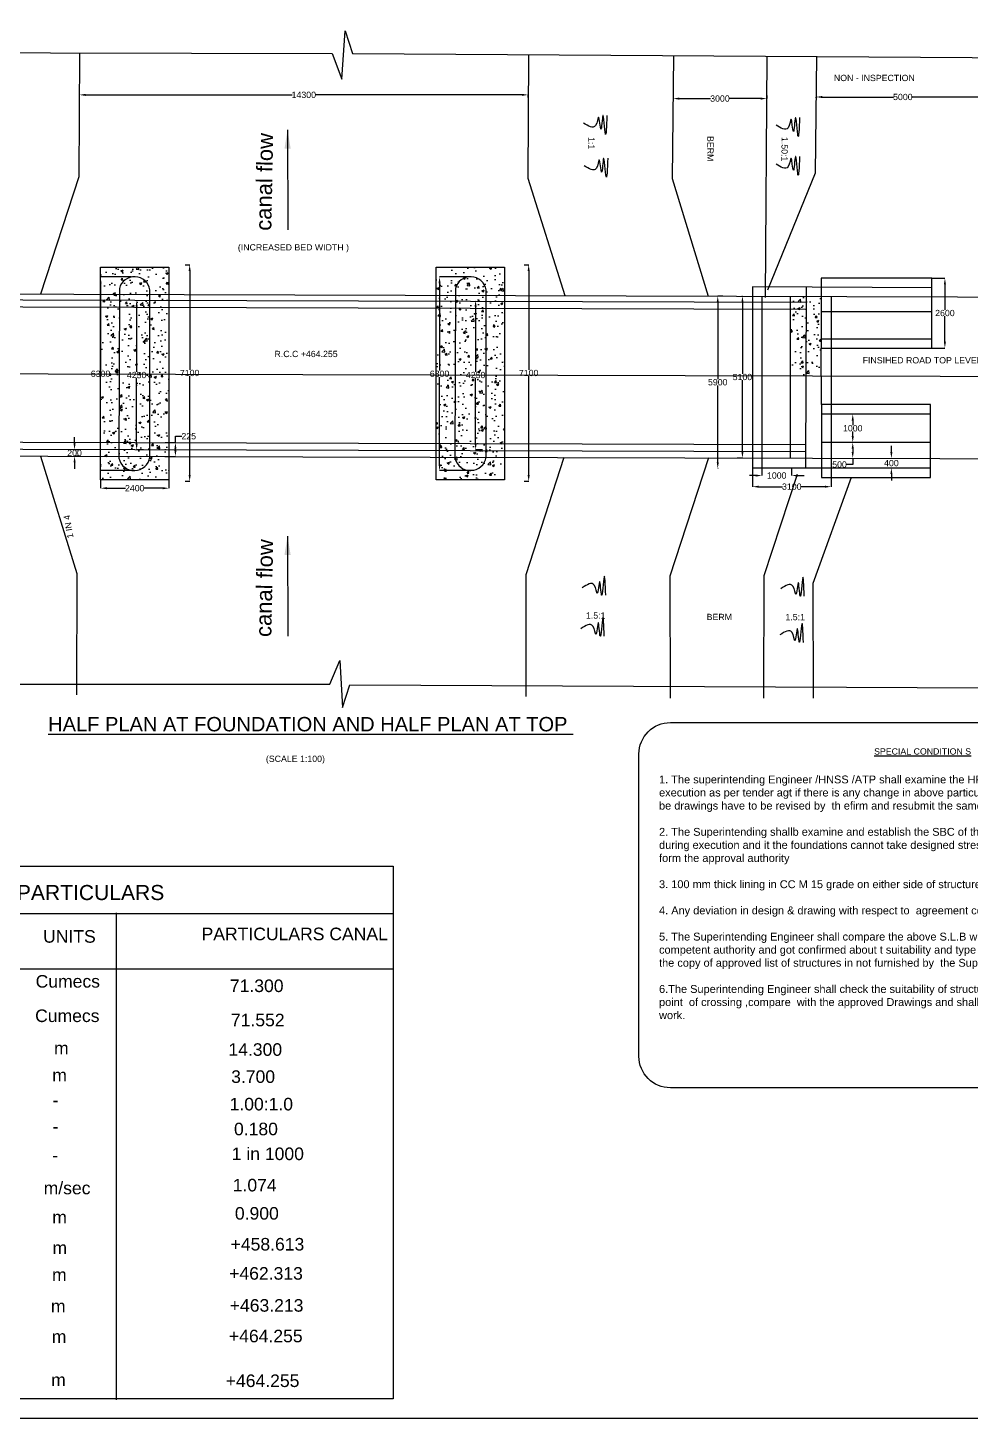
# Model space of a CAD drawing. Header units: inches. Extents: x 37499 to 135116, y 39306 to 109643.
# Drawn here: x 64252 to 94256, y 39306 to 83550 of the extents above; entities that cross this region are included whole.
import ezdxf

# ---------------------------------------------------------------- set-up
doc = ezdxf.new("R2010")
doc.units = ezdxf.units.IN
doc.header["$LTSCALE"] = 15
doc.header["$MEASUREMENT"] = 0
for name, color, linetype in [('DIMENSIONS', 7, 'Continuous'), ('DRAWING', 7, 'Continuous'), ('text1', 7, 'Continuous')]:
    doc.layers.add(name, color=color, linetype=linetype)
doc.styles.get("Standard").update_dxf_attribs({"font": 'arial.ttf', "height": 200})
doc.dimstyles.get("Standard").update_dxf_attribs({"dimtxt": 200, "dimasz": 200, "dimexe": 0.18, "dimexo": 0.0625, "dimgap": 0.09, "dimtad": 0, "dimtih": 1, "dimtoh": 1, "dimdec": 4, "dimzin": 0, "dimdsep": 46, "dimtxsty": 'Standard', "dimcen": 0.09, "dimadec": 0, "dimazin": 0, "dimtfac": 1, "dimtdec": 4, "dimtofl": 0, "dimtmove": 0, "dimatfit": 3, "dimfxl": 0, "dimtolj": 1, "dimtzin": 0, "dimarcsym": 0})
pattern_1 = [(50, (0, 0), (717.2602, -62.752), [75, -825]), (355, (0, 0), (-138.7513, 752.192), [60, -660]), (100.4514, (59.8, -5.2), (578.5094, 689.4395), [63.74, -701.142]), (46.1842, (0, 200), (1067.241, -165.519), [112.5, -1237.5]), (96.6356, (88.9, 186.2), (934.663, 974.118), [95.61, -1051.713]), (351.1842, (0, 200), (934.662, 974.119), [90, -990]), (21, (100, 150), (596.907, -402.619), [75, -825]), (326, (100, 150), (243.3153, 725.15), [60, -660]), (71.4514, (149.74, 116.45), (840.2226, 322.5305), [63.74, -701.142]), (37.5, (0, 0), (12.15986, 332.89385), [0, -652, 0, -670, 0, -662.5]), (7.5, (0, 0), (263.0695, 394.4117), [0, -382, 0, -637, 0, -252.5]), (327.5, (-223, 0), (533.82244, -22.5549), [0, -250, 0, -780, 0, -1035]), (317.5, (-323, 0), (583.1862, 100.105), [0, -325, 0, -518, 0, -735])]

# ---------------------------------------------------------------- blocks, each defined once
blk = doc.blocks.new('*D22')
at = {"layer": 'Defpoints', "color": 0, "transparency": 16777216}
for p in [(89347, 81318), (94877, 81348), (94877, 81279)]:
    blk.add_point(p, dxfattribs=at)
at = {"layer": 'DIMENSIONS', "color": 0, "lineweight": -2, "transparency": 16777216}
for p, q in [((89347, 81318), (89347, 81348)), ((89547, 81348), (91814, 81348)), ((94677, 81348), (92411, 81348)), ((94877, 81279), (94877, 81348))]:
    blk.add_line(p, q, dxfattribs=at)
at = {"layer": 'DIMENSIONS', "color": 0, "transparency": 16777216}
for points in [[(89547, 81382), (89547, 81315), (89347, 81348)], [(94677, 81382), (94677, 81315), (94877, 81348)]]:
    blk.add_solid(points, dxfattribs=at)
at = {"layer": 'DIMENSIONS', "color": 0, "transparency": 16777216, "insert": (92112, 81348), "char_height": 200, "attachment_point": 5}
blk.add_mtext('\\A1;5000', dxfattribs=at)
blk = doc.blocks.new('*D23')
at = {"layer": 'Defpoints', "color": 0, "transparency": 16777216}
for p in [(84796, 81307), (84796, 81298), (87783, 81392)]:
    blk.add_point(p, dxfattribs=at)
at = {"layer": 'DIMENSIONS', "color": 0, "lineweight": -2, "transparency": 16777216}
for p, q in [((84796, 81307), (84796, 81297)), ((84996, 81298), (85991, 81298)), ((87583, 81298), (86588, 81298)), ((87783, 81392), (87783, 81297))]:
    blk.add_line(p, q, dxfattribs=at)
at = {"layer": 'DIMENSIONS', "color": 0, "transparency": 16777216}
for points in [[(84996, 81331), (84996, 81264), (84796, 81298)], [(87583, 81331), (87583, 81264), (87783, 81298)]]:
    blk.add_solid(points, dxfattribs=at)
at = {"layer": 'DIMENSIONS', "color": 0, "transparency": 16777216, "insert": (86289, 81298), "char_height": 200, "attachment_point": 5}
blk.add_mtext('\\A1;3000', dxfattribs=at)
blk = doc.blocks.new('*D24')
at = {"layer": 'Defpoints', "color": 0, "transparency": 16777216}
for p in [(65894, 81416), (65894, 81416), (80185, 81332)]:
    blk.add_point(p, dxfattribs=at)
at = {"layer": 'DIMENSIONS', "color": 0, "lineweight": -2, "transparency": 16777216}
for p, q in [((65894, 81416), (65894, 81416)), ((66094, 81416), (72673, 81416)), ((79985, 81416), (73406, 81416)), ((80185, 81332), (80185, 81416))]:
    blk.add_line(p, q, dxfattribs=at)
at = {"layer": 'DIMENSIONS', "color": 0, "transparency": 16777216}
for points in [[(66094, 81449), (66094, 81383), (65894, 81416)], [(79985, 81449), (79985, 81383), (80185, 81416)]]:
    blk.add_solid(points, dxfattribs=at)
at = {"layer": 'DIMENSIONS', "color": 0, "transparency": 16777216, "insert": (73040, 81416), "char_height": 200, "attachment_point": 5}
blk.add_mtext('\\A1;14300', dxfattribs=at)
blk = doc.blocks.new('*D36')
at = {"layer": 'Defpoints', "color": 0, "transparency": 16777216}
for p in [(67548, 75621), (66569, 69461), (67644, 69461)]:
    blk.add_point(p, dxfattribs=at)
at = {"layer": 'DIMENSIONS', "color": 0, "lineweight": -2, "transparency": 16777216}
for p, q in [((67548, 75621), (66569, 75621)), ((66569, 75421), (66569, 72643)), ((66569, 69661), (66569, 72438)), ((67644, 69461), (66569, 69461))]:
    blk.add_line(p, q, dxfattribs=at)
at = {"layer": 'DIMENSIONS', "color": 0, "transparency": 16777216}
for points in [[(66536, 75421), (66602, 75421), (66569, 75621)], [(66536, 69661), (66602, 69661), (66569, 69461)]]:
    blk.add_solid(points, dxfattribs=at)
at = {"layer": 'DIMENSIONS', "color": 0, "transparency": 16777216, "insert": (66569, 72541), "char_height": 200, "attachment_point": 5}
blk.add_mtext('\\A1;6300', dxfattribs=at)
blk = doc.blocks.new('*D37')
at = {"layer": 'Defpoints', "color": 0, "transparency": 16777216}
for p in [(67717, 74881), (67717, 74881), (67938, 70119)]:
    blk.add_point(p, dxfattribs=at)
at = {"layer": 'DIMENSIONS', "color": 0, "lineweight": -2, "transparency": 16777216}
for p, q in [((67717, 74881), (67717, 74881)), ((67717, 74681), (67717, 72603)), ((67717, 70319), (67717, 72398)), ((67938, 70119), (67717, 70119))]:
    blk.add_line(p, q, dxfattribs=at)
at = {"layer": 'DIMENSIONS', "color": 0, "transparency": 16777216}
for points in [[(67684, 74681), (67751, 74681), (67717, 74881)], [(67684, 70319), (67751, 70319), (67717, 70119)]]:
    blk.add_solid(points, dxfattribs=at)
at = {"layer": 'DIMENSIONS', "color": 0, "transparency": 16777216, "insert": (67717, 72500), "char_height": 200, "attachment_point": 5}
blk.add_mtext('\\A1;4250', dxfattribs=at)
blk = doc.blocks.new('*D38')
at = {"layer": 'Defpoints', "color": 0, "transparency": 16777216}
for p in [(69264, 76010), (69264, 69120), (69406, 69120)]:
    blk.add_point(p, dxfattribs=at)
at = {"layer": 'DIMENSIONS', "color": 0, "lineweight": -2, "transparency": 16777216}
for p, q in [((69264, 76010), (69406, 76010)), ((69406, 75810), (69406, 72667)), ((69406, 69320), (69406, 72463)), ((69264, 69120), (69406, 69120))]:
    blk.add_line(p, q, dxfattribs=at)
at = {"layer": 'DIMENSIONS', "color": 0, "transparency": 16777216}
for points in [[(69373, 75810), (69440, 75810), (69406, 76010)], [(69373, 69320), (69440, 69320), (69406, 69120)]]:
    blk.add_solid(points, dxfattribs=at)
at = {"layer": 'DIMENSIONS', "color": 0, "transparency": 16777216, "insert": (69406, 72565), "char_height": 200, "attachment_point": 5}
blk.add_mtext('\\A1;7100', dxfattribs=at)
blk = doc.blocks.new('*D40')
at = {"layer": 'Defpoints', "color": 0, "transparency": 16777216}
for p in [(78341, 75621), (77362, 69461), (78437, 69461)]:
    blk.add_point(p, dxfattribs=at)
at = {"layer": 'DIMENSIONS', "color": 0, "lineweight": -2, "transparency": 16777216}
for p, q in [((78341, 75621), (77362, 75621)), ((77362, 75421), (77362, 72643)), ((77362, 69661), (77362, 72438)), ((78436, 69461), (77362, 69461))]:
    blk.add_line(p, q, dxfattribs=at)
at = {"layer": 'DIMENSIONS', "color": 0, "transparency": 16777216}
for points in [[(77329, 75421), (77395, 75421), (77362, 75621)], [(77329, 69661), (77395, 69661), (77362, 69461)]]:
    blk.add_solid(points, dxfattribs=at)
at = {"layer": 'DIMENSIONS', "color": 0, "transparency": 16777216, "insert": (77362, 72541), "char_height": 200, "attachment_point": 5}
blk.add_mtext('\\A1;6300', dxfattribs=at)
blk = doc.blocks.new('*D41')
at = {"layer": 'Defpoints', "color": 0, "transparency": 16777216}
for p in [(78510, 74881), (78510, 74881), (78731, 70119)]:
    blk.add_point(p, dxfattribs=at)
at = {"layer": 'DIMENSIONS', "color": 0, "lineweight": -2, "transparency": 16777216}
for p, q in [((78510, 74881), (78510, 74881)), ((78510, 74681), (78510, 72603)), ((78510, 70319), (78510, 72398)), ((78731, 70119), (78510, 70119))]:
    blk.add_line(p, q, dxfattribs=at)
at = {"layer": 'DIMENSIONS', "color": 0, "transparency": 16777216}
for points in [[(78477, 74681), (78543, 74681), (78510, 74881)], [(78477, 70319), (78543, 70319), (78510, 70119)]]:
    blk.add_solid(points, dxfattribs=at)
at = {"layer": 'DIMENSIONS', "color": 0, "transparency": 16777216, "insert": (78510, 72500), "char_height": 200, "attachment_point": 5}
blk.add_mtext('\\A1;4250', dxfattribs=at)
blk = doc.blocks.new('*D39')
at = {"layer": 'Defpoints', "color": 0, "transparency": 16777216}
for p in [(80057, 76010), (80057, 69120), (80199, 69120)]:
    blk.add_point(p, dxfattribs=at)
at = {"layer": 'DIMENSIONS', "color": 0, "lineweight": -2, "transparency": 16777216}
for p, q in [((80057, 76010), (80199, 76010)), ((80199, 75810), (80199, 72667)), ((80199, 69320), (80199, 72463)), ((80057, 69120), (80199, 69120))]:
    blk.add_line(p, q, dxfattribs=at)
at = {"layer": 'DIMENSIONS', "color": 0, "transparency": 16777216}
for points in [[(80166, 75810), (80232, 75810), (80199, 76010)], [(80166, 69320), (80232, 69320), (80199, 69120)]]:
    blk.add_solid(points, dxfattribs=at)
at = {"layer": 'DIMENSIONS', "color": 0, "transparency": 16777216, "insert": (80199, 72565), "char_height": 200, "attachment_point": 5}
blk.add_mtext('\\A1;7100', dxfattribs=at)
blk = doc.blocks.new('*D42')
at = {"layer": 'Defpoints', "color": 0, "transparency": 16777216}
for p in [(86219, 75014), (86385, 75014), (86230, 69527)]:
    blk.add_point(p, dxfattribs=at)
at = {"layer": 'DIMENSIONS', "color": 0, "lineweight": -2, "transparency": 16777216}
for p, q in [((86385, 75014), (86219, 75014)), ((86219, 74814), (86219, 72373)), ((86219, 69727), (86219, 72168)), ((86230, 69527), (86219, 69527))]:
    blk.add_line(p, q, dxfattribs=at)
at = {"layer": 'DIMENSIONS', "color": 0, "transparency": 16777216}
for points in [[(86185, 74814), (86252, 74814), (86219, 75014)], [(86185, 69727), (86252, 69727), (86219, 69527)]]:
    blk.add_solid(points, dxfattribs=at)
at = {"layer": 'DIMENSIONS', "color": 0, "transparency": 16777216, "insert": (86219, 72270), "char_height": 200, "attachment_point": 5}
blk.add_mtext('\\A1;5900', dxfattribs=at)
blk = doc.blocks.new('*D43')
at = {"layer": 'Defpoints', "color": 0, "transparency": 16777216}
for p in [(86983, 75012), (86839, 69862), (87005, 69862)]:
    blk.add_point(p, dxfattribs=at)
at = {"layer": 'DIMENSIONS', "color": 0, "lineweight": -2, "transparency": 16777216}
for p, q in [((86983, 75012), (87006, 75012)), ((87005, 74812), (87005, 72540)), ((87005, 70062), (87005, 72335)), ((86839, 69862), (87006, 69862))]:
    blk.add_line(p, q, dxfattribs=at)
at = {"layer": 'DIMENSIONS', "color": 0, "transparency": 16777216}
for points in [[(86972, 74812), (87039, 74812), (87005, 75012)], [(86972, 70062), (87039, 70062), (87005, 69862)]]:
    blk.add_solid(points, dxfattribs=at)
at = {"layer": 'DIMENSIONS', "color": 0, "transparency": 16777216, "insert": (87005, 72437), "char_height": 200, "attachment_point": 5}
blk.add_mtext('\\A1;5100', dxfattribs=at)
blk = doc.blocks.new('*D44')
at = {"layer": 'Defpoints', "color": 0, "transparency": 16777216}
for p in [(87626, 69547), (88568, 69547), (88568, 69302)]:
    blk.add_point(p, dxfattribs=at)
at = {"layer": 'DIMENSIONS', "color": 0, "lineweight": -2, "transparency": 16777216}
for p, q in [((87626, 69547), (87626, 69301)), ((88568, 69547), (88568, 69301)), ((87426, 69302), (87226, 69302)), ((88768, 69302), (88968, 69302))]:
    blk.add_line(p, q, dxfattribs=at)
at = {"layer": 'DIMENSIONS', "color": 0, "transparency": 16777216}
for points in [[(87426, 69335), (87426, 69268), (87626, 69302)], [(88768, 69335), (88768, 69268), (88568, 69302)]]:
    blk.add_solid(points, dxfattribs=at)
at = {"layer": 'DIMENSIONS', "color": 0, "transparency": 16777216, "insert": (88097, 69302), "char_height": 200, "attachment_point": 5}
blk.add_mtext('\\A1;1000', dxfattribs=at)
blk = doc.blocks.new('*D45')
at = {"layer": 'Defpoints', "color": 0, "transparency": 16777216}
for p in [(87323, 69547), (89829, 69547), (89829, 68948)]:
    blk.add_point(p, dxfattribs=at)
at = {"layer": 'DIMENSIONS', "color": 0, "lineweight": -2, "transparency": 16777216}
for p, q in [((87323, 69547), (87323, 68947)), ((89829, 69547), (89829, 68947)), ((87523, 68948), (88278, 68948)), ((89629, 68948), (88874, 68948))]:
    blk.add_line(p, q, dxfattribs=at)
at = {"layer": 'DIMENSIONS', "color": 0, "transparency": 16777216}
for points in [[(87523, 68981), (87523, 68914), (87323, 68948)], [(89629, 68981), (89629, 68914), (89829, 68948)]]:
    blk.add_solid(points, dxfattribs=at)
at = {"layer": 'DIMENSIONS', "color": 0, "transparency": 16777216, "insert": (88576, 68948), "char_height": 200, "attachment_point": 5}
blk.add_mtext('\\A1;3100', dxfattribs=at)
blk = doc.blocks.new('*D46')
at = {"layer": 'Defpoints', "color": 0, "transparency": 16777216}
for p in [(90716, 71252), (90517, 70357), (90716, 70357)]:
    blk.add_point(p, dxfattribs=at)
at = {"layer": 'DIMENSIONS', "color": 0, "lineweight": -2, "transparency": 16777216}
for p, q in [((90716, 71252), (90517, 71252)), ((90517, 71052), (90517, 70907)), ((90517, 70557), (90517, 70702)), ((90716, 70357), (90517, 70357))]:
    blk.add_line(p, q, dxfattribs=at)
at = {"layer": 'DIMENSIONS', "color": 0, "transparency": 16777216}
for points in [[(90483, 71052), (90550, 71052), (90517, 71252)], [(90483, 70557), (90550, 70557), (90517, 70357)]]:
    blk.add_solid(points, dxfattribs=at)
at = {"layer": 'DIMENSIONS', "color": 0, "transparency": 16777216, "insert": (90517, 70805), "char_height": 200, "attachment_point": 5}
blk.add_mtext('\\A1;1000', dxfattribs=at)
blk = doc.blocks.new('*D47')
at = {"layer": 'Defpoints', "color": 0, "transparency": 16777216}
for p in [(90517, 70357), (90515, 69852), (90517, 69852)]:
    blk.add_point(p, dxfattribs=at)
at = {"layer": 'DIMENSIONS', "color": 0, "lineweight": -2, "transparency": 16777216}
for p, q in [((90517, 70357), (90517, 70357)), ((90517, 70157), (90517, 70052)), ((90517, 69652), (90317, 69652)), ((90516, 69852), (90517, 69852)), ((90517, 69852), (90517, 69652))]:
    blk.add_line(p, q, dxfattribs=at)
at = {"layer": 'DIMENSIONS', "color": 0, "transparency": 16777216}
for points in [[(90483, 70157), (90550, 70157), (90517, 70357)], [(90483, 70052), (90550, 70052), (90517, 69852)]]:
    blk.add_solid(points, dxfattribs=at)
at = {"layer": 'DIMENSIONS', "color": 0, "transparency": 16777216, "insert": (90096, 69652), "char_height": 200, "attachment_point": 5}
blk.add_mtext('\\A1;500', dxfattribs=at)
blk = doc.blocks.new('*D48')
at = {"layer": 'Defpoints', "color": 0, "transparency": 16777216}
for p in [(91746, 69547), (91747, 69849), (91747, 69849)]:
    blk.add_point(p, dxfattribs=at)
at = {"layer": 'DIMENSIONS', "color": 0, "lineweight": -2, "transparency": 16777216}
for p, q in [((91747, 70049), (91747, 70249)), ((91746, 69547), (91747, 69547)), ((91747, 69849), (91747, 69849)), ((91747, 69347), (91747, 69147))]:
    blk.add_line(p, q, dxfattribs=at)
at = {"layer": 'DIMENSIONS', "color": 0, "transparency": 16777216}
for points in [[(91714, 70049), (91780, 70049), (91747, 69849)], [(91714, 69347), (91780, 69347), (91747, 69547)]]:
    blk.add_solid(points, dxfattribs=at)
at = {"layer": 'DIMENSIONS', "color": 0, "transparency": 16777216, "insert": (91747, 69698), "char_height": 200, "attachment_point": 5}
blk.add_mtext('\\A1;400', dxfattribs=at)
blk = doc.blocks.new('*D49')
at = {"layer": 'Defpoints', "color": 0, "transparency": 16777216}
for p in [(93031, 75587), (93451, 75587), (93031, 73359)]:
    blk.add_point(p, dxfattribs=at)
at = {"layer": 'DIMENSIONS', "color": 0, "lineweight": -2, "transparency": 16777216}
for p, q in [((93031, 75587), (93451, 75587)), ((93451, 75387), (93451, 74575)), ((93451, 73559), (93451, 74370)), ((93031, 73359), (93451, 73359))]:
    blk.add_line(p, q, dxfattribs=at)
at = {"layer": 'DIMENSIONS', "color": 0, "transparency": 16777216}
for points in [[(93418, 75387), (93484, 75387), (93451, 75587)], [(93418, 73559), (93484, 73559), (93451, 73359)]]:
    blk.add_solid(points, dxfattribs=at)
at = {"layer": 'DIMENSIONS', "color": 0, "transparency": 16777216, "insert": (93451, 74473), "char_height": 200, "attachment_point": 5}
blk.add_mtext('\\A1;2600', dxfattribs=at)
blk = doc.blocks.new('*D56')
at = {"layer": 'Defpoints', "color": 0, "transparency": 16777216}
for p in [(66569, 69171), (68747, 69171), (68747, 68899)]:
    blk.add_point(p, dxfattribs=at)
at = {"layer": 'DIMENSIONS', "color": 0, "lineweight": -2, "transparency": 16777216}
for p, q in [((66569, 69171), (66569, 68899)), ((68747, 69171), (68747, 68899)), ((66769, 68899), (67358, 68899)), ((68547, 68899), (67958, 68899))]:
    blk.add_line(p, q, dxfattribs=at)
at = {"layer": 'DIMENSIONS', "color": 0, "transparency": 16777216}
for points in [[(66769, 68933), (66769, 68866), (66569, 68899)], [(68547, 68933), (68547, 68866), (68747, 68899)]]:
    blk.add_solid(points, dxfattribs=at)
at = {"layer": 'DIMENSIONS', "color": 0, "transparency": 16777216, "insert": (67658, 68899), "char_height": 200, "attachment_point": 5}
blk.add_mtext('\\A1;2400', dxfattribs=at)
blk = doc.blocks.new('*D57')
at = {"layer": 'Defpoints', "color": 0, "transparency": 16777216}
for p in [(65741, 70125), (65917, 69919), (65918, 70125)]:
    blk.add_point(p, dxfattribs=at)
at = {"layer": 'DIMENSIONS', "color": 0, "lineweight": -2, "transparency": 16777216}
for p, q in [((65741, 70325), (65741, 70525)), ((65918, 70125), (65741, 70125)), ((65917, 69919), (65741, 69919)), ((65741, 69719), (65741, 69519))]:
    blk.add_line(p, q, dxfattribs=at)
at = {"layer": 'DIMENSIONS', "color": 0, "transparency": 16777216}
for points in [[(65708, 70325), (65775, 70325), (65741, 70125)], [(65708, 69719), (65775, 69719), (65741, 69919)]]:
    blk.add_solid(points, dxfattribs=at)
at = {"layer": 'DIMENSIONS', "color": 0, "transparency": 16777216, "insert": (65741, 70022), "char_height": 200, "attachment_point": 5}
blk.add_mtext('\\A1;200', dxfattribs=at)
blk = doc.blocks.new('*D58')
at = {"layer": 'Defpoints', "color": 0, "transparency": 16777216}
for p in [(68621, 70353), (68953, 70353), (68620, 69911)]:
    blk.add_point(p, dxfattribs=at)
at = {"layer": 'DIMENSIONS', "color": 0, "lineweight": -2, "transparency": 16777216}
for p, q in [((68621, 70353), (68953, 70353)), ((68953, 70353), (68953, 70553)), ((68953, 70553), (69153, 70553)), ((68620, 69911), (68953, 69911)), ((68953, 70111), (68953, 70153))]:
    blk.add_line(p, q, dxfattribs=at)
at = {"layer": 'DIMENSIONS', "color": 0, "transparency": 16777216}
for points in [[(68919, 70153), (68986, 70153), (68953, 70353)], [(68919, 70111), (68986, 70111), (68953, 69911)]]:
    blk.add_solid(points, dxfattribs=at)
at = {"layer": 'DIMENSIONS', "color": 0, "transparency": 16777216, "insert": (69376, 70553), "char_height": 200, "attachment_point": 5}
blk.add_mtext('\\A1;225', dxfattribs=at)

msp = doc.modelspace()

# ---------------------------------------------------------------- hatches: boundary and pattern name
at = {"layer": 'DRAWING'}
h = msp.add_hatch(dxfattribs=at)
h.set_pattern_fill('AR-CONC', color=256, scale=100, style=0)
h.set_pattern_definition(pattern_1)
h.paths.add_polyline_path([(66569.15401, 75934.85323), (68746.52854, 75934.85323), (68746.52854, 69171.16081), (66569.15401, 69171.16081)])
h = msp.add_hatch(dxfattribs=at)
h.set_pattern_fill('AR-CONC', color=256, scale=100, style=0)
h.set_pattern_definition(pattern_1)
h.paths.add_polyline_path([(77252.50827, 75934.85323), (79429.8828, 75934.85323), (79429.8828, 69171.16081), (77252.50827, 69171.16081)])
h = msp.add_hatch(dxfattribs=at)
h.set_pattern_fill('AR-CONC', color=256, scale=100, style=0)
h.set_pattern_definition(pattern_1)
h.paths.add_polyline_path([(89516.56515, 73358.51107), (89516.56515, 75005.02002), (89032.83634, 75006.44109), (89024.44648, 72478.38656), (89517.14503, 72477.15743)])
h.paths.add_polyline_path([(89032.22587, 74822.49318), (88526.01095, 74823.89168), (88527.10783, 72479.62726), (89024.44648, 72478.38656)])
h.paths.add_polyline_path([(89032.83634, 75006.44109), (88525.92484, 75007.93026), (88526.01095, 74823.89168), (89032.22587, 74822.49318)])

# ---------------------------------------------------------------- linework, layer by layer
at = {"layer": 'DIMENSIONS'}
msp.add_lwpolyline([(135114.41298, 109643.44677), (37499.25588, 109643.44677), (37499.25588, 39305.72339), (135114.41298, 39305.72339)], close=True, dxfattribs=at)
for points in [[(82691.49157, 80760.7745), (82641.97298, 80175.27024), (82559.14403, 80755.29176), (82497.76337, 80320.58411), (82423.48683, 80706.12379), (82328.06891, 80436.81434), (81943.75868, 80520.19485)], [(88821.81646, 80693.60166), (88772.29787, 80108.0974), (88689.46892, 80688.11892), (88628.08826, 80253.41127), (88553.81172, 80638.95095), (88458.3938, 80369.6415), (88074.08357, 80453.02201)], [(82714.49157, 79400.2745), (82664.97298, 78814.77024), (82582.14403, 79394.79176), (82520.76337, 78960.08411), (82446.48683, 79345.62379), (82351.06891, 79076.31434), (81966.75868, 79159.69485)], [(88821.81646, 79455.7745), (88772.29787, 78870.27024), (88689.46892, 79450.29176), (88628.08826, 79015.58411), (88553.81172, 79401.12379), (88458.3938, 79131.81434), (88074.08357, 79215.19485)], [(82652.31646, 65491.10166), (82602.79787, 66076.60592), (82519.96892, 65496.5844), (82458.58826, 65931.29205), (82384.31172, 65545.75237), (82288.8938, 65815.06182), (81904.58357, 65731.68131)], [(88974.31646, 65461.60166), (88924.79787, 66047.10592), (88841.96892, 65467.0844), (88780.58826, 65901.79205), (88706.31172, 65516.25237), (88610.8938, 65785.56182), (88226.58357, 65702.18131)], [(82607.31646, 64187.10166), (82557.79787, 64772.60592), (82474.96892, 64192.5844), (82413.58826, 64627.29205), (82339.31172, 64241.75237), (82243.8938, 64511.06182), (81859.58357, 64427.68131)], [(88945.81646, 63992.60166), (88896.29787, 64578.10592), (88813.46892, 63998.0844), (88752.08826, 64432.79205), (88677.81172, 64047.25237), (88582.3938, 64316.56182), (88198.08357, 64233.18131)]]:
    msp.add_spline(points, degree=3, dxfattribs=at)
at = {"layer": 'DRAWING'}
for points in [[(47042.23113, 82796.79752), (73939.79958, 82730.94584), (74255.63948, 81916.84529), (74360.63893, 83453.64678), (74594.88665, 82728.40535), (95962.77284, 82594.96466)], [(65901.66725, 82750.62511), (65878.62674, 78805.34082), (64658.79495, 75078.0457)], [(80194.72947, 82693.43479), (80167.12609, 78764.10696), (81351.17077, 75029.00783)], [(84811.10345, 82664.60592), (84768.00135, 78757.19774), (85918.67801, 75015.58968)], [(87742.38457, 74965.06044), (87790.35141, 82646.00076)], [(89360.95436, 82636.19247), (89322.76064, 78922.529), (87803.39272, 75197.29612)], [(93031.17489, 75273.97497), (87329.57219, 75302.87384), (87323.11093, 69547.24497), (92992.58765, 69547.24497)], [(89033.79144, 75294.23592), (89014.7189, 69547.24497)], [(44609.67338, 75136.94482), (97361.68532, 74981.97309)], [(56960.08498, 74911.09746), (89029.1921, 74822.50156)], [(87625.5809, 75010.57524), (87625.5809, 69547.24497)], [(88525.92484, 75007.93026), (88528.33461, 69857.71935)], [(89829.05249, 75004.10201), (89829.05249, 69245.27786)], [(89014.52569, 74583.81841), (56960.08498, 74678.98441)], [(89516.56515, 74518.56619), (93031.17489, 74518.56619)], [(89516.56515, 73649.94345), (93031.17489, 73649.94345)], [(89517.74948, 71558.45963), (89516.56515, 73358.51107)], [(44594.96115, 72589.22427), (97350.21704, 72457.61636)], [(92992.58765, 71252.34221), (89517.74948, 71252.34221)], [(56960.08498, 70389.94385), (89020.49624, 70289.36355)], [(92992.58765, 70356.92376), (89517.74948, 70356.92376)], [(44594.96115, 69976.01243), (97345.34602, 69833.97905)], [(89018.94123, 70056.31697), (56960.08498, 70152.05346)], [(64652.91067, 69922.00527), (65817.51793, 66188.19594), (65804.08704, 62322.18313)], [(81321.55903, 69877.12399), (80105.20839, 66144.47337), (80105.73873, 62273.92882)], [(85924.57735, 69864.73011), (84697.37217, 66098.11236), (84704.42495, 62221.11048)], [(87684.20803, 62221.99261), (87695.7666, 66125.48833), (88760.78368, 69346.80465)], [(90470.98059, 69245.27786), (89248.8071, 65869.58537), (89253.42758, 62215.29014)], [(46952.4364, 62663.05953), (73863.79223, 62663.05953), (74189.60547, 63421.1973), (74267.47356, 61920.36405), (74503.23059, 62646.5875), (97092.3949, 62533.95655)]]:
    msp.add_lwpolyline(points, dxfattribs=at)
for points in [[(66569.15401, 75934.85323), (68746.52854, 75934.85323), (68746.52854, 69171.16081), (66569.15401, 69171.16081)], [(77252.50827, 75934.85323), (79429.8828, 75934.85323), (79429.8828, 69171.16081), (77252.50827, 69171.16081)], [(93031.17489, 75586.86141), (89516.56515, 75586.86141), (89516.56515, 73358.51107), (93031.17489, 73358.51107)], [(92992.58765, 71558.45963), (89517.74948, 71558.45963), (89517.74948, 69245.27786), (92992.58765, 69245.27786)]]:
    msp.add_lwpolyline(points, close=True, dxfattribs=at)
for points in [[(67166.83699, 75256.93619), (67152.08568, 69856.91425, 0.8298546779), (68140.80818, 69884.99288), (68140.80818, 75214.75945, 0.8109171184), (67166.83699, 75256.93619, 1.0905279871)], [(77868.1742, 75256.93619), (77853.42289, 69856.91425, 0.8298546779), (78842.14539, 69884.99288), (78842.14539, 75214.75945, 0.8109171184), (77868.1742, 75256.93619, 1.0905279871)]]:
    msp.add_lwpolyline(points, format="xyb", dxfattribs=at)
at = {"layer": 'text1'}
msp.add_lwpolyline([(101793.38723, 49819.29081), (84710.72989, 49819.29081, -0.4142135624), (83710.72989, 50819.29081), (83710.72989, 60443.32506, -0.4142135624), (84710.72989, 61443.32506), (101793.38723, 61443.32506, -0.4142135624), (102793.38723, 60443.32506), (102793.38723, 50819.29081, -0.4142135624)], format="xyb", close=True, dxfattribs=at)
msp.add_lwpolyline([(55542.59787, 56869.68904), (75887.53359, 56869.68904), (75887.53359, 39917.87244), (55542.59787, 39917.87244)], close=True, dxfattribs=at)
for points in [[(55529.94938, 55363.76181), (75873.76917, 55363.76181)], [(67064.64657, 55391.49035), (67064.64657, 39885.58552)], [(55529.94938, 53608.50116), (75873.76917, 53608.50116)]]:
    msp.add_lwpolyline(points, dxfattribs=at)

# ---------------------------------------------------------------- texts
for s, height, p in [('NON - INSPECTION ', 200, (89916.63519, 81854.17741)), ('(INCREASED BED WIDTH )', 200, (70940.65083, 76464.47031)), ('R.C.C +464.255', 200, (72106.56416, 73071.40079)), ('FINSIHED ROAD TOP LEVEL  +464.255', 200, (90831.68173, 72870.57414)), ('1.5:1', 200, (82023.1149, 64749.10433)), ('BERM ', 200, (85865.34748, 64702.15174)), ('1.5:1', 200, (88373.88462, 64698.53162)), ('%%UHALF PLAN AT FOUNDATION AND HALF PLAN AT TOP ', 457.1119114, (64900.67932, 61162.82848)), ('%%USPECIAL CONDITION S', 200, (91195.9915, 60423.17593)), ('(SCALE 1:100)', 200, (71833.03227, 60189.88896)), ('HYDRAULIC PARTICULARS ', 480, (59842.72977, 55793.80675)), ('PARTICULARS CANAL ', 400, (69785.16776, 54516.12928)), ('UNITS ', 400, (64739.00072, 54436.39091)), ('Cumecs ', 400, (64501.04424, 53007.09091)), ('71.300', 400, (70686.00014, 52865.8976)), ('Cumecs ', 400, (64486.00986, 51911.8993)), ('71.552', 400, (70719.45681, 51776.86714)), ('m', 400, (65087.12672, 50881.29534)), ('14.300', 400, (70640.1847, 50836.93681)), ('m', 400, (65031.20258, 50022.15762)), ('3.700', 400, (70727.02677, 49975.47821)), ('-', 400, (65045.24555, 49230.39525)), ('1.00:1.0', 400, (70677.32549, 49099.77658)), ('0.180', 400, (70817.27866, 48308.9265)), ('-', 400, (65045.24555, 48392.21191)), ('1 in 1000', 400, (70745.05033, 47518.95377)), ('-', 400, (65030.87607, 47471.39648)), ('1.074', 400, (70777.89239, 46522.16615)), ('m/sec', 400, (64758.24583, 46430.65247)), ('0.900', 400, (70846.1645, 45624.57897)), ('m', 400, (65030.87607, 45501.66608)), ('m', 400, (65037.94354, 44527.49907)), ('+458.613', 400, (70709.27866, 44641.64864)), ('m', 400, (65023.96262, 43668.36134)), ('+462.313', 400, (70663.9226, 43713.53134)), ('m', 400, (64989.20964, 42671.92284)), ('+463.213', 400, (70681.80844, 42694.85817)), ('+464.255', 400, (70655.993, 41720.67068)), ('m', 400, (65017.17149, 41701.0273)), ('m', 400, (64996.2001, 40325.00984)), ('+464.255', 400, (70553.9226, 40297.19676))]:
    msp.add_text(s, height=height, dxfattribs=at).set_placement(p)
for s, height, rotation, p in [('canal flow ', 500.4230475, 88.878649, (72004.07852, 77089.15235)), ('BERM ', 200, 269.656261218, (85887.78287, 80106.63818)), ('1:1', 200, 269.656261218, (82099.35301, 80073.97279)), ('1.50:1', 200, 269.656261218, (88250.30445, 80077.37441)), ('1 IN 4', 200, 99.513568275, (65709.62889, 67324.47008)), ('canal flow ', 500.4230475, 88.878649, (72004.07852, 64161.85276))]:
    msp.add_text(s, height=height, rotation=rotation, dxfattribs=at).set_placement(p)
at = {"layer": 'text1', "insert": (84350.08484, 59756.71102), "char_height": 250, "attachment_point": 1}
msp.add_mtext_dynamic_manual_height_columns("1. The superintending Engineer /HNSS /ATP shall examine the HP's Levels .Locations,suitability  of structures  before execution as per tender agt if there is any change in above particulars   like H.P's suitability of stress on soil,the designs be drawings have to be revised by  th efirm and resubmit the same to the CE/TGP/TPT for approvals\\P\\P2. The Superintending shallb examine and establish the SBC of the foundation strata after popening  the foundation during execution and it the foundations cannot take designed stress th sections atre to be redesigned and fot approval form the approval authority\\P\\P3. 100 mm thick lining in CC M 15 grade on either side of structures shall be provided for a length 30.00 m or as per agreement \\P\\P4. Any deviation in design & drawing with respect to  agreement conditions shall be taken of before execution .\\P\\P5. The Superintending Engineer shall compare the above S.L.B with respect to approved list  of CM & CD wroks by the competent authority and got confirmed about t suitability and type of structure  before execution as per site conditions as the copy of approved list of structures in not furnished by  the Superintending Engineer ..\\P\\P6.The Superintending Engineer shall check the suitability of structure with respect to prevailing   ground levels at the point  of crossing ,compare  with the approved Drawings and shall satisfy himself about the same before grounding the work.   ", width=18506.8145686, gutter_width=1000, heights=[0], dxfattribs=at)

# ---------------------------------------------------------------- dimensions: what is measured, and where the dimension line sits
at = {"layer": 'DIMENSIONS'}
for base, p1, p2, text, picture, middle in [((65893.87242, 81415.89611), (80185.16849, 81332.43473), (65893.87242, 81415.89611), '14300', '*D24', (73039.52046, 81415.89611)), ((84796.13172, 81297.55603), (87782.51772, 81391.59092), (84796.13172, 81307.34767), '3000', '*D23', (86289.32472, 81297.55603)), ((94877.35396, 81348.19644), (89347.39992, 81318.26327), (94877.35396, 81279.20057), '5000', '*D22', (92112.37694, 81348.19644)), ((88567.77514, 69301.65511), (87625.5809, 69547.24497), (88567.77514, 69547.24497), '1000', '*D44', (88096.67802, 69301.65511)), ((89829.05249, 68947.67464), (87323.11093, 69547.24497), (89829.05249, 69547.24497), '3100', '*D45', (88576.08171, 68947.67464)), ((68746.52854, 68899.17835), (66569.15401, 69171.16081), (68746.52854, 69171.16081), '2400', '*D56', (67657.84128, 68899.17835))]:
    dim = msp.add_linear_dim(base=base, p1=p1, p2=p2, text=text, dimstyle='Standard', dxfattribs=at)
    dim.commit()
    dim.dimension.update_dxf_attribs({"geometry": picture, "text_midpoint": middle})
for base, p1, p2, text, picture, middle in [((69406.25127, 69119.51014), (69264.18005, 76010.22985), (69264.18005, 69119.51014), '7100', '*D38', (69406.25127, 72564.86999)), ((80198.97297, 69119.51014), (80056.90175, 76010.22985), (80056.90175, 69119.51014), '7100', '*D39', (80198.97297, 72564.86999)), ((66569.15401, 69460.50278), (67547.91727, 75620.77969), (67643.81332, 69460.50278), '6300', '*D36', (66569.15401, 72540.64124)), ((77361.87571, 69460.50278), (78340.63897, 75620.77969), (78436.53502, 69460.50278), '6300', '*D40', (77361.87571, 72540.64124)), ((93451.02229, 75586.86141), (93031.17489, 73358.51107), (93031.17489, 75586.86141), '2600', '*D49', (93451.02229, 74472.68624)), ((67717.28697, 74881.37901), (67938.43615, 70119.26911), (67717.28697, 74881.37901), '4250', '*D37', (67717.28697, 72500.32406)), ((78510.00866, 74881.37901), (78731.15784, 70119.26911), (78510.00866, 74881.37901), '4250', '*D41', (78510.00866, 72500.32406)), ((86218.82255, 75014.22024), (86229.89664, 69526.60143), (86384.83041, 75014.22024), '5900', '*D42', (86218.82255, 72270.41084)), ((87005.37726, 69862.26696), (86983.08853, 75012.46271), (86839.37503, 69862.26696), '5100', '*D43', (87005.37726, 72437.36484)), ((90516.82343, 70356.92376), (90716.15773, 71252.34221), (90716.15773, 70356.92376), '1000', '*D46', (90516.82343, 70804.63298)), ((65741.39483, 70125.30312), (65917.2353, 69918.601), (65917.85257, 70125.30312), '200', '*D57', (65741.39483, 70021.95206)), ((68952.70952, 70353.36099), (68619.64517, 69911.32461), (68621.03193, 70353.36099), '225', '*D58', (69376.19651, 70553.36099)), ((90516.82343, 69852.36889), (90516.82343, 70356.92376), (90515.46489, 69852.36889), '500', '*D47', (90096.13316, 69652.36889)), ((91746.86533, 69849.05327), (91746.0527, 69547.24497), (91746.86533, 69849.05327), '400', '*D48', (91746.86533, 69698.14912))]:
    dim = msp.add_linear_dim(base=base, p1=p1, p2=p2, angle=90, text=text, dimstyle='Standard', dxfattribs=at)
    dim.commit()
    dim.dimension.update_dxf_attribs({"geometry": picture, "text_midpoint": middle})

# ---------------------------------------------------------------- leaders
for points in [[(72521.71398, 80302.75915), (72531.04099, 77116.4991)], [(72521.71398, 67375.45957), (72531.04099, 64189.19951)]]:
    msp.add_leader(points, dimstyle='Standard', override={"dimasz": 600, "dimgap": 0.09, "dimtad": 0}, dxfattribs=at)

doc.saveas('drawing.dxf')
